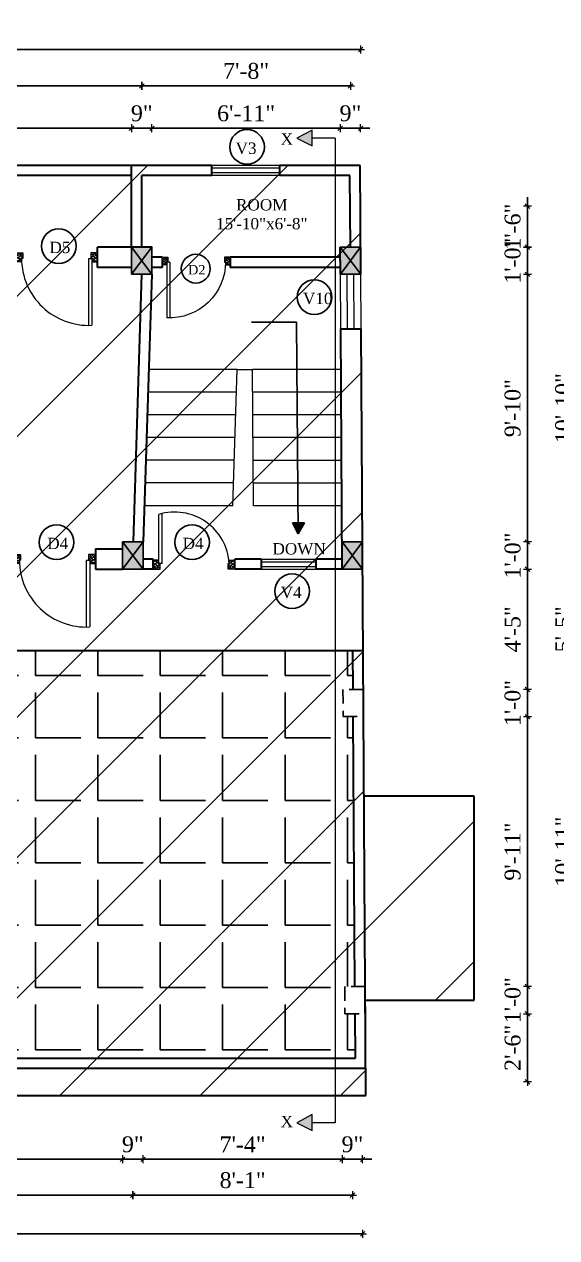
# Model space of a CAD drawing. Header units: inches. Extents: x 4069 to 291496, y -47643 to 12535.
# Drawn here: x 91625 to 91860, y 1727 to 2262 of the extents above; entities that cross this region are included whole.
import ezdxf

# ---------------------------------------------------------------- set-up
doc = ezdxf.new("R2010")
doc.units = ezdxf.units.IN
doc.header["$LTSCALE"] = 5
doc.header["$MEASUREMENT"] = 0
doc.linetypes.add('HIDDEN', pattern=[0.375, 0.25, -0.125])
for name, color, linetype, lineweight in [('A-WALL', 7, 'Continuous', 9), ('Dimension', 7, 'Continuous', 18), ('DOOR', 62, 'Continuous', 0), ('Dw', 2, 'Continuous', 18), ('tefriş', 30, 'Continuous', 9)]:
    doc.layers.add(name, color=color, linetype=linetype, lineweight=lineweight)
doc.layers.add('dim line', color=7, linetype='Continuous', lineweight=15, true_color=0xfab2b2)
doc.layers.add('TEXT', color=6, linetype='Continuous')
doc.layers.add('WALL', color=7, linetype='Continuous')
doc.styles.add('ordinary', font='times.ttf')
doc.dimstyles.new('Copy of 96', dxfattribs={"dimtxt": 7, "dimasz": 4, "dimexe": 0.5, "dimexo": 0.5, "dimgap": 3, "dimtad": 1, "dimdec": 1, "dimzin": 11, "dimdsep": 46, "dimlunit": 4, "dimtxsty": 'ordinary', "dimblk": 'OBLIQUE', "dimcen": 0.09, "dimse1": 1, "dimse2": 1, "dimclrt": 6, "dimazin": 0, "dimtfac": 1, "dimtdec": 1, "dimtix": 1, "dimtmove": 2, "dimatfit": 3, "dimldrblk": 'leader', "dimfxl": 0.5, "dimfxlon": 1, "dimtolj": 1, "dimtzin": 0, "dimarcsym": 0})

# ---------------------------------------------------------------- blocks, each defined once
blk = doc.blocks.new('C1a')
at = {"color": 1, "ltscale": 5}
for p, q in [((18657.75, 4625.76), (18648.75, 4625.76)), ((18648.75, 4625.76), (18648.82, 4613.76)), ((18657.82, 4613.76), (18657.75, 4625.76)), ((18648.82, 4613.76), (18657.82, 4613.76))]:
    blk.add_line(p, q, dxfattribs=at)
blk = doc.blocks.new('A$C27B36B59')
at = {"layer": 'DOOR'}
for p, q in [((0, 4), (0, 0)), ((2.5, 4), (0, 4)), ((0, 0), (3, 0)), ((2.5, 2.5), (2.5, 4)), ((3, 2.5), (2.5, 2.5)), ((3, 0), (3, 2.5))]:
    blk.add_line(p, q, dxfattribs=at)
for centre, radius, start, end in [((-1.4, -0.54), 4.75, 22.1411, 72.838), ((1.34, 2.09), 1.64, 45.138, 144.8948), ((2.21, 0.3), 2.49, 83.3149, 152.658), ((0.13, 0.37), 2.05, 349.4875, 93.6805), ((1.96, -0.47), 2.01, 58.7447, 166.495), ((-0.06, 0.32), 1.13, 343.542, 86.947), ((2.08, -0.4), 1.17, 38.2816, 160.1519)]:
    blk.add_arc(centre, radius, start, end, dxfattribs=at)
blk = doc.blocks.new('D2')
at = {"layer": 'DOOR'}
for p, q in [((74473.95, 24047.59), (74473.95, 24018.09)), ((74473.95, 24047.59), (74475.45, 24047.59)), ((74475.45, 24047.59), (74475.45, 24018.13))]:
    blk.add_line(p, q, dxfattribs=at)
blk.add_arc((74473.95, 24047.59), 29.5, 180, 272.9146, dxfattribs=at)
at = {"layer": 'DOOR', "xscale": -1, "rotation": 180}
blk.add_blockref('A$C27B36B59', (74441.95, 24050.09), dxfattribs=at)
at = {"layer": 'DOOR', "rotation": 180}
blk.add_blockref('A$C27B36B59', (74477.95, 24050.09), dxfattribs=at)
blk = doc.blocks.new('x-x')
at = {"ltscale": 5}
for points in [[(11364.03, -701.52), (11364.03, -694.51), (11357.15, -698.09)], [(11364.03, -1135.52), (11364.03, -1128.51), (11357.15, -1132.09)]]:
    blk.add_hatch(color=256, dxfattribs=at).paths.add_polyline_path(points)
for p, q in [((11364.03, -694.51), (11357.15, -698.09)), ((11364.03, -701.52), (11364.03, -694.51)), ((11357.15, -698.09), (11364.03, -701.52)), ((11374.13, -698.09), (11364.03, -698.09)), ((11374.13, -698.09), (11374.13, -1132.09)), ((11364.03, -1128.51), (11357.15, -1132.09)), ((11364.03, -1135.52), (11364.03, -1128.51)), ((11357.15, -1132.09), (11364.03, -1135.52)), ((11374.13, -1132.09), (11364.03, -1132.09))]:
    blk.add_line(p, q, dxfattribs=at)
at = {"layer": 'A-WALL', "color": 1, "ltscale": 5}
blk.add_line((11374.13, -1120.09), (11374.13, -1132.09), dxfattribs=at)
at = {"layer": 'TEXT', "style": 'ordinary'}
for p in [(11350.08, -700.97), (11350.08, -1134.1)]:
    blk.add_text('X', height=5, dxfattribs=at).set_placement(p)
blk = doc.blocks.new('oblique')
at = {"color": 0, "lineweight": -2}
blk.add_line((0.25, 0.25), (-0.25, -0.25), dxfattribs=at)
at = {"layer": 'dim line', "lineweight": 9}
for p, q in [((-0.4375, 0), (0.4375, 0)), ((0, 0.4375), (0, -0.4375))]:
    blk.add_line(p, q, dxfattribs=at)
blk = doc.blocks.new('*D2152')
at = {"layer": 'A-WALL', "color": 0, "lineweight": -2, "ltscale": 50, "transparency": 16777216}
blk.add_line((91769.42, 1745.92), (91672.59, 1745.92), dxfattribs=at)
at = {"layer": 'Defpoints', "color": 0, "ltscale": 50, "transparency": 16777216}
for p in [(91672.59, 2021.85), (91769.42, 2021.85), (91672.59, 1745.92)]:
    blk.add_point(p, dxfattribs=at)
at = {"layer": 'A-WALL', "color": 0, "lineweight": -2, "ltscale": 50, "transparency": 16777216, "xscale": 4, "yscale": 4, "zscale": 4, "rotation": 180}
blk.add_blockref('oblique', (91672.59, 1745.92), dxfattribs=at)
at = {"layer": 'A-WALL', "color": 0, "lineweight": -2, "ltscale": 50, "transparency": 16777216, "xscale": 4, "yscale": 4, "zscale": 4}
blk.add_blockref('oblique', (91769.42, 1745.92), dxfattribs=at)
at = {"layer": 'A-WALL', "color": 6, "ltscale": 50, "transparency": 16777216, "insert": (91721.01, 1752.48), "char_height": 7, "attachment_point": 5, "style": 'ordinary'}
blk.add_mtext('\\A1;8\'-1"', dxfattribs=at)
blk = doc.blocks.new('_OBLIQUE')
at = {"color": 0, "linetype": 'ByBlock'}
blk.add_line((-0.5, -0.5), (0.5, 0.5), dxfattribs=at)
blk = doc.blocks.new('leader')
at = {"layer": 'Dimension'}
for p, q in [((0, -4.33), (0, 4.33)), ((-4.42, 0), (4.42, 0))]:
    blk.add_line(p, q, dxfattribs=at)
blk = doc.blocks.new('*D2153')
at = {"layer": 'A-WALL', "color": 0, "lineweight": -2, "ltscale": 50, "transparency": 16777216}
blk.add_line((91672.59, 1745.92), (91512.98, 1745.92), dxfattribs=at)
at = {"layer": 'Defpoints', "color": 0, "ltscale": 50, "transparency": 16777216}
for p in [(91512.98, 2021.85), (91672.59, 2021.85), (91512.98, 1745.92)]:
    blk.add_point(p, dxfattribs=at)
at = {"layer": 'A-WALL', "color": 0, "lineweight": -2, "ltscale": 50, "transparency": 16777216, "xscale": 4, "yscale": 4, "zscale": 4, "rotation": 180}
blk.add_blockref('oblique', (91512.98, 1745.92), dxfattribs=at)
at = {"layer": 'A-WALL', "color": 0, "lineweight": -2, "ltscale": 50, "transparency": 16777216, "xscale": 4, "yscale": 4, "zscale": 4}
blk.add_blockref('oblique', (91672.59, 1745.92), dxfattribs=at)
at = {"layer": 'A-WALL', "color": 6, "ltscale": 50, "transparency": 16777216, "insert": (91592.78, 1752.48), "char_height": 7, "attachment_point": 5, "style": 'ordinary'}
blk.add_mtext('\\A1;13\'-4"', dxfattribs=at)
blk = doc.blocks.new('*D2155')
at = {"layer": 'A-WALL', "color": 0, "lineweight": -2, "ltscale": 50, "transparency": 16777216}
blk.add_line((91773.92, 1728.89), (91313.42, 1728.89), dxfattribs=at)
at = {"layer": 'Defpoints', "color": 0, "ltscale": 50, "transparency": 16777216}
for p in [(91313.42, 2021.85), (91773.92, 2021.85), (91313.42, 1728.89)]:
    blk.add_point(p, dxfattribs=at)
at = {"layer": 'A-WALL', "color": 0, "lineweight": -2, "ltscale": 50, "transparency": 16777216, "xscale": 4, "yscale": 4, "zscale": 4, "rotation": 180}
blk.add_blockref('oblique', (91313.42, 1728.89), dxfattribs=at)
at = {"layer": 'A-WALL', "color": 0, "lineweight": -2, "ltscale": 50, "transparency": 16777216, "xscale": 4, "yscale": 4, "zscale": 4}
blk.add_blockref('oblique', (91773.92, 1728.89), dxfattribs=at)
at = {"layer": 'A-WALL', "color": 6, "ltscale": 50, "transparency": 16777216, "insert": (91543.67, 1735.45), "char_height": 7, "attachment_point": 5, "style": 'ordinary'}
blk.add_mtext('\\A1;38\'-5"', dxfattribs=at)
blk = doc.blocks.new('*D2167')
at = {"layer": 'A-WALL', "color": 0, "lineweight": -2, "ltscale": 50, "transparency": 16777216}
blk.add_line((91517.05, 2216.22), (91672.05, 2216.22), dxfattribs=at)
at = {"layer": 'Defpoints', "color": 0, "ltscale": 50, "transparency": 16777216}
for p in [(91672.05, 2216.22), (91517.05, 2163.85), (91672.05, 2163.85)]:
    blk.add_point(p, dxfattribs=at)
at = {"layer": 'A-WALL', "color": 0, "lineweight": -2, "ltscale": 50, "transparency": 16777216, "xscale": 4, "yscale": 4, "zscale": 4}
for p, rotation in [((91517.05, 2216.22), 180.0000000000261), ((91672.05, 2216.22), 2.605510395054913e-11)]:
    blk.add_blockref('oblique', p, dxfattribs=dict(at, rotation=rotation))
at = {"layer": 'A-WALL', "color": 6, "ltscale": 50, "transparency": 16777216, "insert": (91594.55, 2222.72), "char_height": 7, "attachment_point": 5, "style": 'ordinary'}
blk.add_mtext('\\A1;12\'-11"', dxfattribs=at)
blk = doc.blocks.new('*D2168')
at = {"layer": 'A-WALL', "color": 0, "lineweight": -2, "ltscale": 50, "transparency": 16777216}
for p, q in [((91672.05, 2216.22), (91668.05, 2216.22)), ((91672.05, 2216.22), (91681.05, 2216.22)), ((91681.05, 2216.22), (91685.05, 2216.22))]:
    blk.add_line(p, q, dxfattribs=at)
at = {"layer": 'Defpoints', "color": 0, "ltscale": 50, "transparency": 16777216}
for p in [(91681.05, 2216.22), (91672.05, 2163.85), (91681.05, 2163.85)]:
    blk.add_point(p, dxfattribs=at)
at = {"layer": 'A-WALL', "color": 0, "lineweight": -2, "ltscale": 50, "transparency": 16777216, "xscale": 4, "yscale": 4, "zscale": 4}
for p, rotation in [((91672.05, 2216.22), 2.605915483400167e-11), ((91681.05, 2216.22), 180.0000000000261)]:
    blk.add_blockref('oblique', p, dxfattribs=dict(at, rotation=rotation))
at = {"layer": 'A-WALL', "color": 6, "ltscale": 50, "transparency": 16777216, "insert": (91676.55, 2222.79), "char_height": 7, "attachment_point": 5, "style": 'ordinary'}
blk.add_mtext('\\A1;9"', dxfattribs=at)
blk = doc.blocks.new('*D2169')
at = {"layer": 'A-WALL', "color": 0, "lineweight": -2, "ltscale": 50, "transparency": 16777216}
blk.add_line((91681.05, 2216.22), (91764.05, 2216.22), dxfattribs=at)
at = {"layer": 'Defpoints', "color": 0, "ltscale": 50, "transparency": 16777216}
for p in [(91764.05, 2216.22), (91681.05, 2163.85), (91764.05, 2163.85)]:
    blk.add_point(p, dxfattribs=at)
at = {"layer": 'A-WALL', "color": 0, "lineweight": -2, "ltscale": 50, "transparency": 16777216, "xscale": 4, "yscale": 4, "zscale": 4}
for p, rotation in [((91681.05, 2216.22), 180.0000000000261), ((91764.05, 2216.22), 2.605510395054913e-11)]:
    blk.add_blockref('oblique', p, dxfattribs=dict(at, rotation=rotation))
at = {"layer": 'A-WALL', "color": 6, "ltscale": 50, "transparency": 16777216, "insert": (91722.55, 2222.78), "char_height": 7, "attachment_point": 5, "style": 'ordinary'}
blk.add_mtext('\\A1;6\'-11"', dxfattribs=at)
blk = doc.blocks.new('*D2170')
at = {"layer": 'A-WALL', "color": 0, "lineweight": -2, "ltscale": 50, "transparency": 16777216}
for p, q in [((91764.05, 2216.22), (91760.05, 2216.22)), ((91764.05, 2216.22), (91773.05, 2216.22)), ((91773.05, 2216.22), (91777.05, 2216.22))]:
    blk.add_line(p, q, dxfattribs=at)
at = {"layer": 'Defpoints', "color": 0, "ltscale": 50, "transparency": 16777216}
for p in [(91773.05, 2216.22), (91764.05, 2163.85), (91773.05, 2163.85)]:
    blk.add_point(p, dxfattribs=at)
at = {"layer": 'A-WALL', "color": 0, "lineweight": -2, "ltscale": 50, "transparency": 16777216, "xscale": 4, "yscale": 4, "zscale": 4}
for p, rotation in [((91764.05, 2216.22), 2.605915483400167e-11), ((91773.05, 2216.22), 180.0000000000261)]:
    blk.add_blockref('oblique', p, dxfattribs=dict(at, rotation=rotation))
at = {"layer": 'A-WALL', "color": 6, "ltscale": 50, "transparency": 16777216, "insert": (91768.55, 2222.79), "char_height": 7, "attachment_point": 5, "style": 'ordinary'}
blk.add_mtext('\\A1;9"', dxfattribs=at)
blk = doc.blocks.new('*D2171')
at = {"layer": 'A-WALL', "color": 0, "lineweight": -2, "ltscale": 50, "transparency": 16777216}
blk.add_line((91768.55, 2234.89), (91676.55, 2234.89), dxfattribs=at)
at = {"layer": 'Defpoints', "color": 0, "ltscale": 50, "transparency": 16777216}
for p in [(91676.55, 2234.89), (91676.55, 2163.85), (91768.55, 2163.85)]:
    blk.add_point(p, dxfattribs=at)
at = {"layer": 'A-WALL', "color": 0, "lineweight": -2, "ltscale": 50, "transparency": 16777216, "xscale": 4, "yscale": 4, "zscale": 4, "rotation": 180}
blk.add_blockref('oblique', (91676.55, 2234.89), dxfattribs=at)
at = {"layer": 'A-WALL', "color": 0, "lineweight": -2, "ltscale": 50, "transparency": 16777216, "xscale": 4, "yscale": 4, "zscale": 4}
blk.add_blockref('oblique', (91768.55, 2234.89), dxfattribs=at)
at = {"layer": 'A-WALL', "color": 6, "ltscale": 50, "transparency": 16777216, "insert": (91722.55, 2241.47), "char_height": 7, "attachment_point": 5, "style": 'ordinary'}
blk.add_mtext('\\A1;7\'-8"', dxfattribs=at)
blk = doc.blocks.new('*D2172')
at = {"layer": 'A-WALL', "color": 0, "lineweight": -2, "ltscale": 50, "transparency": 16777216}
blk.add_line((91676.55, 2234.89), (91512.55, 2234.89), dxfattribs=at)
at = {"layer": 'Defpoints', "color": 0, "ltscale": 50, "transparency": 16777216}
for p in [(91512.55, 2234.89), (91512.55, 2163.85), (91676.55, 2163.85)]:
    blk.add_point(p, dxfattribs=at)
at = {"layer": 'A-WALL', "color": 0, "lineweight": -2, "ltscale": 50, "transparency": 16777216, "xscale": 4, "yscale": 4, "zscale": 4, "rotation": 180}
blk.add_blockref('oblique', (91512.55, 2234.89), dxfattribs=at)
at = {"layer": 'A-WALL', "color": 0, "lineweight": -2, "ltscale": 50, "transparency": 16777216, "xscale": 4, "yscale": 4, "zscale": 4}
blk.add_blockref('oblique', (91676.55, 2234.89), dxfattribs=at)
at = {"layer": 'A-WALL', "color": 6, "ltscale": 50, "transparency": 16777216, "insert": (91594.55, 2241.46), "char_height": 7, "attachment_point": 5, "style": 'ordinary'}
blk.add_mtext('\\A1;13\'-8"', dxfattribs=at)
blk = doc.blocks.new('*D2174')
at = {"layer": 'A-WALL', "color": 0, "lineweight": -2, "ltscale": 50, "transparency": 16777216}
blk.add_line((91394.05, 2250.91), (91773.05, 2250.91), dxfattribs=at)
at = {"layer": 'Defpoints', "color": 0, "ltscale": 50, "transparency": 16777216}
for p in [(91773.05, 2250.91), (91394.05, 2163.85), (91773.05, 2163.85)]:
    blk.add_point(p, dxfattribs=at)
at = {"layer": 'A-WALL', "color": 0, "lineweight": -2, "ltscale": 50, "transparency": 16777216, "xscale": 4, "yscale": 4, "zscale": 4, "rotation": 180}
blk.add_blockref('oblique', (91394.05, 2250.91), dxfattribs=at)
at = {"layer": 'A-WALL', "color": 0, "lineweight": -2, "ltscale": 50, "transparency": 16777216, "xscale": 4, "yscale": 4, "zscale": 4}
blk.add_blockref('oblique', (91773.05, 2250.91), dxfattribs=at)
at = {"layer": 'A-WALL', "color": 6, "ltscale": 50, "transparency": 16777216, "insert": (91583.55, 2257.48), "char_height": 7, "attachment_point": 5, "style": 'ordinary'}
blk.add_mtext('\\A1;31\'-7"', dxfattribs=at)
blk = doc.blocks.new('*D2176')
at = {"layer": 'A-WALL', "color": 0, "lineweight": -2, "ltscale": 50, "transparency": 16777216}
for p, q in [((91846.65, 2163.85), (91846.65, 2167.85)), ((91846.65, 2163.85), (91846.65, 2151.85)), ((91846.65, 2151.85), (91846.65, 2147.85))]:
    blk.add_line(p, q, dxfattribs=at)
at = {"layer": 'Defpoints', "color": 0, "ltscale": 50, "transparency": 16777216}
for p in [(91773.05, 2163.85), (91773.12, 2151.85), (91846.65, 2151.85)]:
    blk.add_point(p, dxfattribs=at)
at = {"layer": 'A-WALL', "color": 0, "lineweight": -2, "ltscale": 50, "transparency": 16777216, "xscale": 4, "yscale": 4, "zscale": 4}
for p, rotation in [((91846.65, 2163.85), 270), ((91846.65, 2151.85), 90)]:
    blk.add_blockref('oblique', p, dxfattribs=dict(at, rotation=rotation))
at = {"layer": 'A-WALL', "color": 6, "ltscale": 50, "transparency": 16777216, "insert": (91840.09, 2157.85), "char_height": 7, "attachment_point": 5, "rotation": 90, "style": 'ordinary'}
blk.add_mtext('\\A1;1\'-0"', dxfattribs=at)
blk = doc.blocks.new('*D2177')
at = {"layer": 'A-WALL', "color": 0, "lineweight": -2, "ltscale": 50, "transparency": 16777216}
blk.add_line((91846.65, 2151.85), (91846.65, 2033.85), dxfattribs=at)
at = {"layer": 'Defpoints', "color": 0, "ltscale": 50, "transparency": 16777216}
for p in [(91773.12, 2151.85), (91773.85, 2033.85), (91846.65, 2033.85)]:
    blk.add_point(p, dxfattribs=at)
at = {"layer": 'A-WALL', "color": 0, "lineweight": -2, "ltscale": 50, "transparency": 16777216, "xscale": 4, "yscale": 4, "zscale": 4}
for p, rotation in [((91846.65, 2151.85), 90), ((91846.65, 2033.85), 270)]:
    blk.add_blockref('oblique', p, dxfattribs=dict(at, rotation=rotation))
at = {"layer": 'A-WALL', "color": 6, "ltscale": 50, "transparency": 16777216, "insert": (91840.08, 2092.85), "char_height": 7, "attachment_point": 5, "rotation": 90, "style": 'ordinary'}
blk.add_mtext('\\A1;9\'-10"', dxfattribs=at)
blk = doc.blocks.new('*D2178')
at = {"layer": 'A-WALL', "color": 0, "lineweight": -2, "ltscale": 50, "transparency": 16777216}
for p, q in [((91846.65, 2033.85), (91846.65, 2037.85)), ((91846.65, 2033.85), (91846.65, 2021.85)), ((91846.65, 2021.85), (91846.65, 2017.85))]:
    blk.add_line(p, q, dxfattribs=at)
at = {"layer": 'Defpoints', "color": 0, "ltscale": 50, "transparency": 16777216}
for p in [(91773.85, 2033.85), (91773.92, 2021.85), (91846.65, 2021.85)]:
    blk.add_point(p, dxfattribs=at)
at = {"layer": 'A-WALL', "color": 0, "lineweight": -2, "ltscale": 50, "transparency": 16777216, "xscale": 4, "yscale": 4, "zscale": 4}
for p, rotation in [((91846.65, 2033.85), 270), ((91846.65, 2021.85), 90)]:
    blk.add_blockref('oblique', p, dxfattribs=dict(at, rotation=rotation))
at = {"layer": 'A-WALL', "color": 6, "ltscale": 50, "transparency": 16777216, "insert": (91840.09, 2027.85), "char_height": 7, "attachment_point": 5, "rotation": 90, "style": 'ordinary'}
blk.add_mtext('\\A1;1\'-0"', dxfattribs=at)
blk = doc.blocks.new('*D2179')
at = {"layer": 'A-WALL', "color": 0, "lineweight": -2, "ltscale": 50, "transparency": 16777216}
blk.add_line((91846.65, 2021.85), (91846.65, 1968.85), dxfattribs=at)
at = {"layer": 'Defpoints', "color": 0, "ltscale": 50, "transparency": 16777216}
for p in [(91773.92, 2021.85), (91774.25, 1968.85), (91846.65, 1968.85)]:
    blk.add_point(p, dxfattribs=at)
at = {"layer": 'A-WALL', "color": 0, "lineweight": -2, "ltscale": 50, "transparency": 16777216, "xscale": 4, "yscale": 4, "zscale": 4}
for p, rotation in [((91846.65, 2021.85), 90), ((91846.65, 1968.85), 270)]:
    blk.add_blockref('oblique', p, dxfattribs=dict(at, rotation=rotation))
at = {"layer": 'A-WALL', "color": 6, "ltscale": 50, "transparency": 16777216, "insert": (91840.09, 1995.35), "char_height": 7, "attachment_point": 5, "rotation": 90, "style": 'ordinary'}
blk.add_mtext('\\A1;4\'-5"', dxfattribs=at)
blk = doc.blocks.new('*D2180')
at = {"layer": 'A-WALL', "color": 0, "lineweight": -2, "ltscale": 50, "transparency": 16777216}
for p, q in [((91846.65, 1968.85), (91846.65, 1972.85)), ((91846.65, 1968.85), (91846.65, 1956.85)), ((91846.65, 1956.85), (91846.65, 1952.85))]:
    blk.add_line(p, q, dxfattribs=at)
at = {"layer": 'Defpoints', "color": 0, "ltscale": 50, "transparency": 16777216}
for p in [(91774.25, 1968.85), (91774.32, 1956.85), (91846.65, 1956.85)]:
    blk.add_point(p, dxfattribs=at)
at = {"layer": 'A-WALL', "color": 0, "lineweight": -2, "ltscale": 50, "transparency": 16777216, "xscale": 4, "yscale": 4, "zscale": 4}
for p, rotation in [((91846.65, 1968.85), 270), ((91846.65, 1956.85), 90)]:
    blk.add_blockref('oblique', p, dxfattribs=dict(at, rotation=rotation))
at = {"layer": 'A-WALL', "color": 6, "ltscale": 50, "transparency": 16777216, "insert": (91840.09, 1962.85), "char_height": 7, "attachment_point": 5, "rotation": 90, "style": 'ordinary'}
blk.add_mtext('\\A1;1\'-0"', dxfattribs=at)
blk = doc.blocks.new('*D2181')
at = {"layer": 'A-WALL', "color": 0, "lineweight": -2, "ltscale": 50, "transparency": 16777216}
blk.add_line((91846.65, 1956.85), (91846.65, 1837.85), dxfattribs=at)
at = {"layer": 'Defpoints', "color": 0, "ltscale": 50, "transparency": 16777216}
for p in [(91774.32, 1956.85), (91775.05, 1837.85), (91846.65, 1837.85)]:
    blk.add_point(p, dxfattribs=at)
at = {"layer": 'A-WALL', "color": 0, "lineweight": -2, "ltscale": 50, "transparency": 16777216, "xscale": 4, "yscale": 4, "zscale": 4}
for p, rotation in [((91846.65, 1956.85), 90), ((91846.65, 1837.85), 270)]:
    blk.add_blockref('oblique', p, dxfattribs=dict(at, rotation=rotation))
at = {"layer": 'A-WALL', "color": 6, "ltscale": 50, "transparency": 16777216, "insert": (91840.08, 1897.35), "char_height": 7, "attachment_point": 5, "rotation": 90, "style": 'ordinary'}
blk.add_mtext('\\A1;9\'-11"', dxfattribs=at)
blk = doc.blocks.new('*D2182')
at = {"layer": 'A-WALL', "color": 0, "lineweight": -2, "ltscale": 50, "transparency": 16777216}
for p, q in [((91846.65, 1837.85), (91846.65, 1841.85)), ((91846.65, 1837.85), (91846.65, 1825.85)), ((91846.65, 1825.85), (91846.65, 1821.85))]:
    blk.add_line(p, q, dxfattribs=at)
at = {"layer": 'Defpoints', "color": 0, "ltscale": 50, "transparency": 16777216}
for p in [(91775.05, 1837.85), (91775.13, 1825.85), (91846.65, 1825.85)]:
    blk.add_point(p, dxfattribs=at)
at = {"layer": 'A-WALL', "color": 0, "lineweight": -2, "ltscale": 50, "transparency": 16777216, "xscale": 4, "yscale": 4, "zscale": 4}
for p, rotation in [((91846.65, 1837.85), 270), ((91846.65, 1825.85), 90)]:
    blk.add_blockref('oblique', p, dxfattribs=dict(at, rotation=rotation))
at = {"layer": 'A-WALL', "color": 6, "ltscale": 50, "transparency": 16777216, "insert": (91840.09, 1831.85), "char_height": 7, "attachment_point": 5, "rotation": 90, "style": 'ordinary'}
blk.add_mtext('\\A1;1\'-0"', dxfattribs=at)
blk = doc.blocks.new('*D2183')
at = {"layer": 'A-WALL', "color": 0, "lineweight": -2, "ltscale": 50, "transparency": 16777216}
blk.add_line((91868.96, 2157.85), (91868.96, 2027.85), dxfattribs=at)
at = {"layer": 'Defpoints', "color": 0, "ltscale": 50, "transparency": 16777216}
for p in [(91773.08, 2157.85), (91773.88, 2027.85), (91868.96, 2027.85)]:
    blk.add_point(p, dxfattribs=at)
at = {"layer": 'A-WALL', "color": 0, "lineweight": -2, "ltscale": 50, "transparency": 16777216, "xscale": 4, "yscale": 4, "zscale": 4}
for p, rotation in [((91868.96, 2157.85), 90), ((91868.96, 2027.85), 270)]:
    blk.add_blockref('oblique', p, dxfattribs=dict(at, rotation=rotation))
at = {"layer": 'A-WALL', "color": 6, "ltscale": 50, "transparency": 16777216, "insert": (91862.39, 2092.85), "char_height": 7, "attachment_point": 5, "rotation": 90, "style": 'ordinary'}
blk.add_mtext('\\A1;10\'-10"', dxfattribs=at)
blk = doc.blocks.new('*D2184')
at = {"layer": 'A-WALL', "color": 0, "lineweight": -2, "ltscale": 50, "transparency": 16777216}
blk.add_line((91868.96, 2027.85), (91868.96, 1962.85), dxfattribs=at)
at = {"layer": 'Defpoints', "color": 0, "ltscale": 50, "transparency": 16777216}
for p in [(91773.88, 2027.85), (91774.28, 1962.85), (91868.96, 1962.85)]:
    blk.add_point(p, dxfattribs=at)
at = {"layer": 'A-WALL', "color": 0, "lineweight": -2, "ltscale": 50, "transparency": 16777216, "xscale": 4, "yscale": 4, "zscale": 4}
for p, rotation in [((91868.96, 2027.85), 90), ((91868.96, 1962.85), 270)]:
    blk.add_blockref('oblique', p, dxfattribs=dict(at, rotation=rotation))
at = {"layer": 'A-WALL', "color": 6, "ltscale": 50, "transparency": 16777216, "insert": (91862.39, 1995.35), "char_height": 7, "attachment_point": 5, "rotation": 90, "style": 'ordinary'}
blk.add_mtext('\\A1;5\'-5"', dxfattribs=at)
blk = doc.blocks.new('*D2185')
at = {"layer": 'A-WALL', "color": 0, "lineweight": -2, "ltscale": 50, "transparency": 16777216}
blk.add_line((91868.96, 1962.85), (91868.96, 1831.85), dxfattribs=at)
at = {"layer": 'Defpoints', "color": 0, "ltscale": 50, "transparency": 16777216}
for p in [(91774.28, 1962.85), (91775.09, 1831.85), (91868.96, 1831.85)]:
    blk.add_point(p, dxfattribs=at)
at = {"layer": 'A-WALL', "color": 0, "lineweight": -2, "ltscale": 50, "transparency": 16777216, "xscale": 4, "yscale": 4, "zscale": 4}
for p, rotation in [((91868.96, 1962.85), 90), ((91868.96, 1831.85), 270)]:
    blk.add_blockref('oblique', p, dxfattribs=dict(at, rotation=rotation))
at = {"layer": 'A-WALL', "color": 6, "ltscale": 50, "transparency": 16777216, "insert": (91862.39, 1897.35), "char_height": 7, "attachment_point": 5, "rotation": 90, "style": 'ordinary'}
blk.add_mtext('\\A1;10\'-11"', dxfattribs=at)
blk = doc.blocks.new('*D2186')
at = {"layer": 'A-WALL', "color": 0, "lineweight": -2, "ltscale": 50, "transparency": 16777216}
blk.add_line((91893.11, 1795.85), (91893.11, 2181.85), dxfattribs=at)
at = {"layer": 'Defpoints', "color": 0, "ltscale": 50, "transparency": 16777216}
for p in [(91772.94, 2181.85), (91893.11, 2181.85), (91775.31, 1795.85)]:
    blk.add_point(p, dxfattribs=at)
at = {"layer": 'A-WALL', "color": 0, "lineweight": -2, "ltscale": 50, "transparency": 16777216, "xscale": 4, "yscale": 4, "zscale": 4}
for p, rotation in [((91893.11, 2181.85), 90), ((91893.11, 1795.85), 270)]:
    blk.add_blockref('oblique', p, dxfattribs=dict(at, rotation=rotation))
at = {"layer": 'A-WALL', "color": 6, "ltscale": 50, "transparency": 16777216, "insert": (91886.55, 1988.85), "char_height": 7, "attachment_point": 5, "rotation": 90, "style": 'ordinary'}
blk.add_mtext('\\A1;32\'-2"', dxfattribs=at)
blk = doc.blocks.new('*D2187')
at = {"layer": 'A-WALL', "color": 0, "lineweight": -2, "ltscale": 50, "transparency": 16777216}
blk.add_line((91846.65, 1795.85), (91846.65, 1825.85), dxfattribs=at)
at = {"layer": 'Defpoints', "color": 0, "ltscale": 50, "transparency": 16777216}
for p in [(91775.13, 1825.85), (91846.65, 1825.85), (91775.31, 1795.85)]:
    blk.add_point(p, dxfattribs=at)
at = {"layer": 'A-WALL', "color": 0, "lineweight": -2, "ltscale": 50, "transparency": 16777216, "xscale": 4, "yscale": 4, "zscale": 4}
for p, rotation in [((91846.65, 1825.85), 90), ((91846.65, 1795.85), 270)]:
    blk.add_blockref('oblique', p, dxfattribs=dict(at, rotation=rotation))
at = {"layer": 'A-WALL', "color": 6, "ltscale": 50, "transparency": 16777216, "insert": (91840.09, 1810.85), "char_height": 7, "attachment_point": 5, "rotation": 90, "style": 'ordinary'}
blk.add_mtext('\\A1;2\'-6"', dxfattribs=at)
blk = doc.blocks.new('*D2188')
at = {"layer": 'A-WALL', "color": 0, "lineweight": -2, "ltscale": 50, "transparency": 16777216}
for p, q in [((91846.65, 2181.85), (91846.65, 2185.85)), ((91846.65, 2163.85), (91846.65, 2181.85)), ((91846.65, 2163.85), (91846.65, 2159.85))]:
    blk.add_line(p, q, dxfattribs=at)
at = {"layer": 'Defpoints', "color": 0, "ltscale": 50, "transparency": 16777216}
for p in [(91773.05, 2181.85), (91846.65, 2181.85), (91773.05, 2163.85)]:
    blk.add_point(p, dxfattribs=at)
at = {"layer": 'A-WALL', "color": 0, "lineweight": -2, "ltscale": 50, "transparency": 16777216, "xscale": 4, "yscale": 4, "zscale": 4}
for p, rotation in [((91846.65, 2181.85), 270), ((91846.65, 2163.85), 90)]:
    blk.add_blockref('oblique', p, dxfattribs=dict(at, rotation=rotation))
at = {"layer": 'A-WALL', "color": 6, "ltscale": 50, "transparency": 16777216, "insert": (91840.09, 2172.85), "char_height": 7, "attachment_point": 5, "rotation": 90, "style": 'ordinary'}
blk.add_mtext('\\A1;1\'-6"', dxfattribs=at)
blk = doc.blocks.new('*D2240')
at = {"layer": 'A-WALL', "color": 0, "lineweight": -2, "ltscale": 50, "transparency": 16777216}
blk.add_line((91517.48, 1761.72), (91668.09, 1761.72), dxfattribs=at)
at = {"layer": 'Defpoints', "color": 0, "ltscale": 50, "transparency": 16777216}
for p in [(91517.48, 2021.85), (91668.09, 2021.85), (91668.09, 1761.72)]:
    blk.add_point(p, dxfattribs=at)
at = {"layer": 'A-WALL', "color": 0, "lineweight": -2, "ltscale": 50, "transparency": 16777216, "xscale": 4, "yscale": 4, "zscale": 4, "rotation": 180}
blk.add_blockref('oblique', (91517.48, 1761.72), dxfattribs=at)
at = {"layer": 'A-WALL', "color": 0, "lineweight": -2, "ltscale": 50, "transparency": 16777216, "xscale": 4, "yscale": 4, "zscale": 4}
blk.add_blockref('oblique', (91668.09, 1761.72), dxfattribs=at)
at = {"layer": 'A-WALL', "color": 6, "ltscale": 50, "transparency": 16777216, "insert": (91592.78, 1768.29), "char_height": 7, "attachment_point": 5, "style": 'ordinary'}
blk.add_mtext('\\A1;12\'-7"', dxfattribs=at)
blk = doc.blocks.new('*D2241')
at = {"layer": 'A-WALL', "color": 0, "lineweight": -2, "ltscale": 50, "transparency": 16777216}
for p, q in [((91668.09, 1761.72), (91664.09, 1761.72)), ((91668.09, 1761.72), (91677.09, 1761.72)), ((91677.09, 1761.72), (91681.09, 1761.72))]:
    blk.add_line(p, q, dxfattribs=at)
at = {"layer": 'Defpoints', "color": 0, "ltscale": 50, "transparency": 16777216}
for p in [(91668.09, 2021.85), (91677.09, 2021.85), (91677.09, 1761.72)]:
    blk.add_point(p, dxfattribs=at)
at = {"layer": 'A-WALL', "color": 0, "lineweight": -2, "ltscale": 50, "transparency": 16777216, "xscale": 4, "yscale": 4, "zscale": 4}
blk.add_blockref('oblique', (91668.09, 1761.72), dxfattribs=at)
at = {"layer": 'A-WALL', "color": 0, "lineweight": -2, "ltscale": 50, "transparency": 16777216, "xscale": 4, "yscale": 4, "zscale": 4, "rotation": 180}
blk.add_blockref('oblique', (91677.09, 1761.72), dxfattribs=at)
at = {"layer": 'A-WALL', "color": 6, "ltscale": 50, "transparency": 16777216, "insert": (91672.59, 1768.29), "char_height": 7, "attachment_point": 5, "style": 'ordinary'}
blk.add_mtext('\\A1;9"', dxfattribs=at)
blk = doc.blocks.new('*D2242')
at = {"layer": 'A-WALL', "color": 0, "lineweight": -2, "ltscale": 50, "transparency": 16777216}
blk.add_line((91677.09, 1761.72), (91764.92, 1761.72), dxfattribs=at)
at = {"layer": 'Defpoints', "color": 0, "ltscale": 50, "transparency": 16777216}
for p in [(91677.09, 2021.85), (91764.92, 2021.85), (91764.92, 1761.72)]:
    blk.add_point(p, dxfattribs=at)
at = {"layer": 'A-WALL', "color": 0, "lineweight": -2, "ltscale": 50, "transparency": 16777216, "xscale": 4, "yscale": 4, "zscale": 4, "rotation": 180}
blk.add_blockref('oblique', (91677.09, 1761.72), dxfattribs=at)
at = {"layer": 'A-WALL', "color": 0, "lineweight": -2, "ltscale": 50, "transparency": 16777216, "xscale": 4, "yscale": 4, "zscale": 4}
blk.add_blockref('oblique', (91764.92, 1761.72), dxfattribs=at)
at = {"layer": 'A-WALL', "color": 6, "ltscale": 50, "transparency": 16777216, "insert": (91721.01, 1768.29), "char_height": 7, "attachment_point": 5, "style": 'ordinary'}
blk.add_mtext('\\A1;7\'-4"', dxfattribs=at)
blk = doc.blocks.new('*D2243')
at = {"layer": 'A-WALL', "color": 0, "lineweight": -2, "ltscale": 50, "transparency": 16777216}
for p, q in [((91764.92, 1761.72), (91760.92, 1761.72)), ((91764.92, 1761.72), (91773.92, 1761.72)), ((91773.92, 1761.72), (91777.92, 1761.72))]:
    blk.add_line(p, q, dxfattribs=at)
at = {"layer": 'Defpoints', "color": 0, "ltscale": 50, "transparency": 16777216}
for p in [(91764.92, 2021.85), (91773.92, 2021.85), (91773.92, 1761.72)]:
    blk.add_point(p, dxfattribs=at)
at = {"layer": 'A-WALL', "color": 0, "lineweight": -2, "ltscale": 50, "transparency": 16777216, "xscale": 4, "yscale": 4, "zscale": 4}
blk.add_blockref('oblique', (91764.92, 1761.72), dxfattribs=at)
at = {"layer": 'A-WALL', "color": 0, "lineweight": -2, "ltscale": 50, "transparency": 16777216, "xscale": 4, "yscale": 4, "zscale": 4, "rotation": 180}
blk.add_blockref('oblique', (91773.92, 1761.72), dxfattribs=at)
at = {"layer": 'A-WALL', "color": 6, "ltscale": 50, "transparency": 16777216, "insert": (91769.42, 1768.29), "char_height": 7, "attachment_point": 5, "style": 'ordinary'}
blk.add_mtext('\\A1;9"', dxfattribs=at)

msp = doc.modelspace()

# ---------------------------------------------------------------- hatches: boundary and pattern name
at = {"layer": 'WALL', "linetype": 'ByBlock', "ltscale": 5, "true_color": 0xf8991e}
h = msp.add_hatch(dxfattribs=at)
h.set_pattern_fill('ANSI31', color=30, scale=350)
h.set_pattern_definition([(45, (83816.94, 5103.35), (-30.93592, 30.93592), [])])
h.paths.add_polyline_path([(91181.68436, 1789.84577), (91414.48807, 2199.84577), (91772.93606, 2199.84577), (91774.5352, 1921.84577), (91823.12566, 1921.84577), (91823.12566, 1831.84577), (91775.12566, 1831.84577), (91775.34708, 1789.84577)])
h = msp.add_hatch(color=30, dxfattribs=at)
h.dxf.hatch_style = 1
h.paths.add_polyline_path([(91676.54669, 2157.84577), (91672.04669, 2151.84577), (91681.04669, 2151.84577)])
h.paths.add_polyline_path([(91681.04669, 2151.84577), (91681.04669, 2163.84577), (91676.54669, 2157.84577)])
h.paths.add_polyline_path([(91676.54669, 2157.84577), (91681.04669, 2163.84577), (91672.04669, 2163.84577)])
h.paths.add_polyline_path([(91672.04669, 2163.84577), (91672.04669, 2151.84577), (91676.54669, 2157.84577)])
h = msp.add_hatch(color=30, dxfattribs=at)
h.dxf.hatch_style = 1
h.paths.add_polyline_path([(91773.12058, 2151.84577), (91768.58359, 2157.84577), (91764.12041, 2151.84577)])
h.paths.add_polyline_path([(91773.12058, 2151.84577), (91773.04677, 2163.84577), (91768.58359, 2157.84577)])
h.paths.add_polyline_path([(91773.04677, 2163.84577), (91764.0466, 2163.84577), (91768.58359, 2157.84577)])
h.paths.add_polyline_path([(91768.58359, 2157.84577), (91764.0466, 2163.84577), (91764.12041, 2151.84577)])
at = {"layer": 'WALL', "linetype": 'ByBlock', "ltscale": 5}
msp.add_hatch(color=2, dxfattribs=at).paths.add_polyline_path([(91745.44305, 2037.49806), (91743.04046, 2042.3592), (91748.28871, 2042.3592)])
at = {"layer": 'WALL', "linetype": 'ByBlock', "ltscale": 5, "true_color": 0xf8991e}
h = msp.add_hatch(color=30, dxfattribs=at)
h.dxf.hatch_style = 1
h.paths.add_polyline_path([(91672.59041, 2027.84577), (91668.09041, 2021.84577), (91677.09041, 2021.84577)])
h.paths.add_polyline_path([(91677.09041, 2021.84577), (91677.09041, 2033.84577), (91672.59041, 2027.84577)])
h.paths.add_polyline_path([(91672.59041, 2027.84577), (91677.09041, 2033.84577), (91668.09041, 2033.84577)])
h.paths.add_polyline_path([(91668.09041, 2033.84577), (91668.09041, 2021.84577), (91672.59041, 2027.84577)])
h = msp.add_hatch(color=30, dxfattribs=at)
h.dxf.hatch_style = 1
h.paths.add_polyline_path([(91773.92015, 2021.84577), (91769.38316, 2027.84577), (91764.91998, 2021.84577)])
h.paths.add_polyline_path([(91773.92015, 2021.84577), (91773.84634, 2033.84577), (91769.38316, 2027.84577)])
h.paths.add_polyline_path([(91773.84634, 2033.84577), (91764.84617, 2033.84577), (91769.38316, 2027.84577)])
h.paths.add_polyline_path([(91769.38316, 2027.84577), (91764.84617, 2033.84577), (91764.91998, 2021.84577)])
h = msp.add_hatch(dxfattribs=at)
h.set_pattern_fill('ANGLE', color=30, scale=100)
h.set_pattern_definition([(0, (78429.684, 2909.937), (0, 27.5), [20, -7.5]), (90, (78429.684, 2909.937), (-27.5, 2e-15), [20, -7.5])])
h.paths.add_polyline_path([(91770.74551, 1806.34577), (91770.62557, 1825.84577), (91766.12549, 1825.84577), (91766.05168, 1837.84577), (91770.55177, 1837.84577), (91769.81985, 1956.84577), (91765.31976, 1956.84577), (91765.24596, 1968.84577), (91769.74604, 1968.84577), (91769.64148, 1985.84577), (91298.15072, 1985.84577), (91288.49788, 1968.84577), (91293.67271, 1968.84577), (91286.85894, 1956.84577), (91281.68411, 1956.84577), (91214.11425, 1837.84577), (91219.28908, 1837.84577), (91212.47532, 1825.84577), (91207.30049, 1825.84577), (91196.22811, 1806.34577)])
h.paths.add_polyline_path([(91488.20094, 1911.96441), (91541.81215, 1911.96405), (91541.81199, 1888.04642), (91488.20078, 1888.04678)], flags=24)

# ---------------------------------------------------------------- linework, layer by layer
at = {"color": 1, "ltscale": 5}
for p, q in [((91672.04669, 2151.84577), (91681.04669, 2163.84577)), ((91681.04669, 2151.84577), (91672.04669, 2163.84577)), ((91773.12058, 2151.84577), (91764.0466, 2163.84577)), ((91764.12041, 2151.84577), (91773.04677, 2163.84577)), ((91679.63852, 2099.84584), (91679.30362, 2099.85707)), ((91668.09041, 2021.84577), (91677.09041, 2033.84577)), ((91677.09041, 2021.84577), (91668.09041, 2033.84577)), ((91773.92015, 2021.84577), (91764.84617, 2033.84577)), ((91764.91998, 2021.84577), (91773.84634, 2033.84577))]:
    msp.add_line(p, q, dxfattribs=at)
at = {"layer": 'A-WALL', "lineweight": 30}
for p, q in [((91707.44981, 2199.84577), (91414.48807, 2199.84577)), ((91672.04669, 2163.84577), (91672.04669, 2199.84577)), ((91707.44981, 2195.34577), (91707.44981, 2199.84577)), ((91772.82535, 2199.84577), (91737.44981, 2199.84577)), ((91737.44981, 2195.34577), (91737.44981, 2199.84577)), ((91773.12058, 2151.84577), (91772.82535, 2199.84577)), ((91672.04669, 2195.34577), (91417.10774, 2195.34577)), ((91707.44981, 2195.34577), (91676.54669, 2195.34577)), ((91676.54669, 2163.84577), (91676.54669, 2195.34577)), ((91768.35294, 2195.34577), (91737.44981, 2195.34577)), ((91768.54669, 2163.84577), (91768.35294, 2195.34577)), ((91681.04669, 2163.84577), (91657.04669, 2163.84577)), ((91657.04669, 2154.84577), (91657.04669, 2163.84577)), ((91764.12041, 2151.84577), (91764.0466, 2163.84577)), ((91685.54669, 2159.34577), (91681.04669, 2159.34577)), ((91685.54669, 2159.34577), (91685.54669, 2154.84577)), ((91764.07428, 2159.34577), (91715.54549, 2159.34577)), ((91715.54549, 2159.34577), (91715.54549, 2154.84577)), ((91672.04669, 2154.84577), (91657.04669, 2154.84577)), ((91676.36409, 2151.84577), (91672.77301, 2033.84577)), ((91681.04669, 2151.84577), (91677.09041, 2033.84577)), ((91685.54669, 2154.84577), (91681.04669, 2154.84577)), ((91764.10196, 2154.84577), (91715.54549, 2154.84577)), ((91764.91998, 2021.84577), (91764.26802, 2127.84577)), ((91764.26802, 2127.84577), (91773.26819, 2127.84577)), ((91775.34708, 1789.84577), (91773.26819, 2127.84577)), ((91656.09041, 2030.84577), (91668.09041, 2030.84577)), ((91656.09041, 2030.84577), (91656.09041, 2021.84577)), ((91681.59041, 2026.34577), (91677.09041, 2026.34577)), ((91681.59041, 2021.84577), (91681.59041, 2026.34577)), ((91729.2552, 2026.34577), (91717.59041, 2026.34577)), ((91717.59041, 2021.84577), (91717.59041, 2026.34577)), ((91729.2552, 2026.34577), (91729.2552, 2021.84577)), ((91764.91998, 2026.34577), (91753.2552, 2026.34577)), ((91753.2552, 2026.34577), (91753.2552, 2021.84577)), ((91656.09041, 2021.84577), (91668.09041, 2021.84577)), ((91681.59041, 2021.84577), (91677.09041, 2021.84577)), ((91729.2552, 2021.84577), (91717.59041, 2021.84577)), ((91764.91998, 2021.84577), (91753.2552, 2021.84577)), ((91774.14157, 1985.84577), (91292.97589, 1985.84577)), ((91769.74604, 1968.84577), (91769.64148, 1985.84577)), ((91770.55177, 1837.84577), (91769.81985, 1956.84577)), ((91823.12566, 1921.84577), (91774.5352, 1921.84577)), ((91823.12566, 1831.84577), (91823.12566, 1921.84577)), ((91775.12566, 1831.84577), (91823.12566, 1831.84577)), ((91770.74551, 1806.34577), (91770.62557, 1825.84577)), ((91196.22811, 1806.34577), (91770.74551, 1806.34577)), ((91188.49812, 1801.84577), (91775.27327, 1801.84577)), ((91181.68436, 1789.84577), (91775.34708, 1789.84577))]:
    msp.add_line(p, q, dxfattribs=at)
at = {"layer": 'DOOR'}
for p, q in [((91684.09041, 2024.34577), (91684.09041, 2046.00901)), ((91685.59041, 2024.34577), (91685.59041, 2046.41047)), ((91685.59041, 2024.34577), (91684.09041, 2024.34577))]:
    msp.add_line(p, q, dxfattribs=at)
msp.add_arc((91691.06012, 2022.97058), 24.06961, 3.2752911, 106.8319005, dxfattribs=at)
at = {"layer": 'Dw', "color": 3}
for p, q in [((91737.44981, 2199.84577), (91707.44981, 2199.84577)), ((91737.44981, 2198.59577), (91707.44981, 2198.59577)), ((91737.44981, 2196.59577), (91707.44981, 2196.59577)), ((91737.44981, 2195.34577), (91707.44981, 2195.34577)), ((91764.26802, 2127.84577), (91764.12041, 2151.84577)), ((91767.26813, 2127.83654), (91767.12052, 2151.83654)), ((91770.26808, 2127.85499), (91770.12046, 2151.85499)), ((91773.26802, 2127.87344), (91773.12041, 2151.87344)), ((91729.2552, 2026.34577), (91753.2552, 2026.34577)), ((91729.2552, 2025.09577), (91753.2552, 2025.09577)), ((91729.2552, 2023.09577), (91753.2552, 2023.09577)), ((91729.2552, 2021.84577), (91753.2552, 2021.84577))]:
    msp.add_line(p, q, dxfattribs=at)
at = {"layer": 'tefriş', "ltscale": 5}
for p, q in [((91718.63852, 2109.84584), (91679.63852, 2109.84584)), ((91716.62686, 2049.84584), (91718.63852, 2109.84584)), ((91718.63852, 2109.84584), (91725.37873, 2109.84584)), ((91764.37873, 2109.84584), (91725.37873, 2109.84584)), ((91725.74777, 2049.84508), (91725.37873, 2109.84584)), ((91718.30362, 2099.85707), (91679.30362, 2099.85707)), ((91764.44025, 2099.84319), (91725.44025, 2099.84319)), ((91717.96872, 2089.8683), (91678.96872, 2089.8683)), ((91764.50175, 2089.84357), (91725.50175, 2089.84357)), ((91717.63382, 2079.87953), (91678.63382, 2079.87953)), ((91764.56325, 2079.84584), (91725.56325, 2079.84584)), ((91717.29741, 2069.84584), (91678.29741, 2069.84584)), ((91764.62476, 2069.84433), (91725.62476, 2069.84433)), ((91716.96402, 2059.90198), (91677.96402, 2059.90198)), ((91764.68626, 2059.84471), (91725.68626, 2059.84471)), ((91716.62686, 2049.84584), (91677.62686, 2049.84584)), ((91764.74777, 2049.84508), (91725.74777, 2049.84508))]:
    msp.add_line(p, q, dxfattribs=at)
at = {"layer": 'TEXT'}
for centre, radius in [((91722.95485, 2208.00616), 7.64038), ((91639.93123, 2164.26538), 7.64038), ((91700.35131, 2154.33473), 6.36673), ((91752.6505, 2141.77197), 7.64038), ((91638.97496, 2033.76538), 7.64038), ((91698.70587, 2033.76538), 7.64038), ((91742.84586, 2012.16639), 7.64038)]:
    msp.add_circle(centre, radius, dxfattribs=at)
at = {"layer": 'WALL', "color": 2, "linetype": 'ByBlock', "ltscale": 5}
for p, q in [((91724.9406, 2130.68073), (91744.75058, 2130.68073)), ((91745.44305, 2037.49806), (91744.75058, 2130.68073)), ((91745.44305, 2037.49806), (91743.04046, 2042.3592)), ((91743.04046, 2042.3592), (91748.28871, 2042.3592)), ((91748.28871, 2042.3592), (91745.44305, 2037.49806))]:
    msp.add_line(p, q, dxfattribs=at)
for points in [[(91672.04669, 2151.84577), (91681.04669, 2151.84577), (91681.04669, 2163.84577), (91672.04669, 2163.84577)], [(91764.0466, 2163.84577), (91764.12041, 2151.84577), (91773.12058, 2151.84577), (91773.04677, 2163.84577)], [(91668.09041, 2021.84577), (91677.09041, 2021.84577), (91677.09041, 2033.84577), (91668.09041, 2033.84577)], [(91764.84617, 2033.84577), (91764.91998, 2021.84577), (91773.92015, 2021.84577), (91773.84634, 2033.84577)]]:
    msp.add_lwpolyline(points, close=True, dxfattribs=at)
at = {"layer": 'WALL', "color": 2, "linetype": 'HIDDEN', "ltscale": 5}
for points in [[(91765.24596, 1968.84577), (91765.31976, 1956.84577), (91774.31994, 1956.84577), (91774.24613, 1968.84577)], [(91766.05168, 1837.84577), (91766.12549, 1825.84577), (91775.12566, 1825.84577), (91775.05185, 1837.84577)]]:
    msp.add_lwpolyline(points, close=True, dxfattribs=at)

# ---------------------------------------------------------------- block references
at = {"layer": 'A-WALL', "color": 1}
msp.add_blockref('x-x', (80387.70903, 2909.93672), dxfattribs=at)
at = {"layer": 'DOOR'}
msp.add_blockref('A$C27B36B59', (91681.59041, 2021.84577), dxfattribs=at)
at = {"layer": 'DOOR', "xscale": -1}
msp.add_blockref('A$C27B36B59', (91717.59041, 2021.84577), dxfattribs=at)
at = {"layer": 'WALL', "color": 2, "linetype": 'ByBlock'}
for p in [(17179.09546, -21888.74215), (17178.13919, -22021.74215)]:
    msp.add_blockref('D2', p, dxfattribs=at)
at = {"layer": 'WALL', "color": 2, "linetype": 'ByBlock', "ltscale": 5}
for p in [(73115.30136, -2461.91341), (73116.10093, -2591.91341)]:
    msp.add_blockref('C1a', p, dxfattribs=at)
at = {"layer": 'WALL', "color": 2, "linetype": 'ByBlock', "xscale": -0.8332999999984168, "yscale": 0.8333000000002357, "zscale": 0.8333}
msp.add_blockref('D2', (153748.02344, -17881.5925), dxfattribs=at)

# ---------------------------------------------------------------- texts
at = {"layer": 'TEXT', "style": 'ordinary'}
for s, height, rotation, p in [('V3', 5, 0.0003881, (91717.92185, 2204.94204)), ('D5', 5, 359.9996119, (91635.83323, 2161.20132)), ('D2', 4.1665, 359.9996119, (91696.93645, 2151.78145)), ('V10', 5, 0.0003881, (91747.61751, 2138.70785)), ('D4', 5, 359.9996119, (91634.87695, 2030.70132)), ('D4', 5, 0.0003881, (91694.55586, 2030.70126)), ('DOWN', 5, 359.9996119, (91734.18841, 2028.34317)), ('V4', 5, 0.0003881, (91737.81286, 2009.10228))]:
    msp.add_text(s, height=height, rotation=rotation, dxfattribs=at).set_placement(p)
at = {"layer": 'TEXT', "insert": (91729.45286, 2171.6014), "char_height": 5, "attachment_point": 8, "rotation": 359.9996119, "style": 'ordinary'}
msp.add_mtext_dynamic_manual_height_columns('ROOM\\P15\'-10"x6\'-8"', width=101.5687276, gutter_width=1720.71691, heights=[0], dxfattribs=at)

# ---------------------------------------------------------------- dimensions: what is measured, and where the dimension line sits
at = {"layer": 'A-WALL', "ltscale": 50}
for base, p1, p2, picture, middle in [((91773.04677, 2250.91159), (91394.04677, 2163.84577), (91773.04677, 2163.84577), '*D2174', (91583.54677, 2257.48225)), ((91512.54669, 2234.89454), (91676.54669, 2163.84577), (91512.54669, 2163.84577), '*D2172', (91594.54669, 2241.4551)), ((91313.41719, 1728.89304), (91773.92015, 2021.84577), (91313.41719, 2021.84577), '*D2155', (91543.66867, 1735.45361)), ((91512.97692, 1745.91825), (91672.59041, 2021.84577), (91512.97692, 2021.84577), '*D2153', (91592.78366, 1752.47881)), ((91668.09041, 1761.71892), (91517.47692, 2021.84577), (91668.09041, 2021.84577), '*D2240', (91592.78366, 1768.28957)), ((91677.09041, 1761.71892), (91668.09041, 2021.84577), (91677.09041, 2021.84577), '*D2241', (91672.59041, 1768.28957)), ((91764.91998, 1761.71892), (91677.09041, 2021.84577), (91764.91998, 2021.84577), '*D2242', (91721.0052, 1768.28957)), ((91773.92015, 1761.71892), (91764.91998, 2021.84577), (91773.92015, 2021.84577), '*D2243', (91769.42006, 1768.28957))]:
    dim = msp.add_linear_dim(base=base, p1=p1, p2=p2, dimstyle='Copy of 96', override={"dimdec": 0, "dimblk": 'oblique', "dimtdec": 0, "dimarcsym": 1}, dxfattribs=at)
    dim.commit()
    dim.dimension.update_dxf_attribs({"geometry": picture, "text_midpoint": middle})
for p1, p2, distance, picture, middle in [((91768.54669, 2163.84577), (91676.54669, 2163.84577), -71.04877, '*D2171', (91722.54669, 2241.46519)), ((91769.42006, 2021.84577), (91672.59041, 2021.84577), 275.92751, '*D2152', (91721.00524, 1752.47881))]:
    dim = msp.add_aligned_dim(p1=p1, p2=p2, distance=distance, dimstyle='Copy of 96', override={"dimdec": 0, "dimblk": 'oblique', "dimtdec": 0, "dimarcsym": 1}, dxfattribs=at)
    dim.commit()
    dim.dimension.update_dxf_attribs({"geometry": picture, "text_midpoint": middle})
for base, p1, p2, angle, picture, middle in [((91672.04669, 2216.21821), (91517.04669, 2163.84577), (91672.04669, 2163.84577), 180, '*D2167', (91594.54669, 2222.71821)), ((91681.04669, 2216.21821), (91672.04669, 2163.84577), (91681.04669, 2163.84577), 180, '*D2168', (91676.54669, 2222.78886)), ((91764.0466, 2216.21821), (91681.04669, 2163.84577), (91764.0466, 2163.84577), 180, '*D2169', (91722.54664, 2222.77877)), ((91773.04677, 2216.21821), (91764.0466, 2163.84577), (91773.04677, 2163.84577), 180, '*D2170', (91768.54669, 2222.78886)), ((91893.11077, 2181.84577), (91775.31017, 1795.84577), (91772.93606, 2181.84577), 90, '*D2186', (91886.5502, 1988.84577)), ((91846.65062, 2181.84577), (91773.04677, 2163.84577), (91773.04677, 2181.84577), 90, '*D2188', (91840.09005, 2172.84577)), ((91846.65062, 2151.84577), (91773.04677, 2163.84577), (91773.12058, 2151.84577), 90, '*D2176', (91840.09005, 2157.84577)), ((91868.95542, 2027.84577), (91773.08367, 2157.84577), (91773.88325, 2027.84577), 90, '*D2183', (91862.39485, 2092.84577)), ((91846.65062, 2033.84577), (91773.12058, 2151.84577), (91773.84634, 2033.84577), 90, '*D2177', (91840.07996, 2092.84577)), ((91846.65062, 2021.84577), (91773.84634, 2033.84577), (91773.92015, 2021.84577), 90, '*D2178', (91840.09005, 2027.84577)), ((91868.95542, 1962.84577), (91773.88325, 2027.84577), (91774.28303, 1962.84577), 90, '*D2184', (91862.39485, 1995.34577)), ((91846.65062, 1968.84577), (91773.92015, 2021.84577), (91774.24613, 1968.84577), 90, '*D2179', (91840.09005, 1995.34577)), ((91846.65062, 1956.84577), (91774.24613, 1968.84577), (91774.31994, 1956.84577), 90, '*D2180', (91840.09005, 1962.84577)), ((91868.95542, 1831.84577), (91774.28303, 1962.84577), (91775.08875, 1831.84577), 90, '*D2185', (91862.39485, 1897.34577)), ((91846.65062, 1837.84577), (91774.31994, 1956.84577), (91775.05185, 1837.84577), 90, '*D2181', (91840.07996, 1897.34577)), ((91846.65062, 1825.84577), (91775.05185, 1837.84577), (91775.12566, 1825.84577), 90, '*D2182', (91840.09005, 1831.84577)), ((91846.65062, 1825.84577), (91775.31017, 1795.84577), (91775.12566, 1825.84577), 90, '*D2187', (91840.09005, 1810.84577))]:
    dim = msp.add_linear_dim(base=base, p1=p1, p2=p2, angle=angle, dimstyle='Copy of 96', override={"dimdec": 0, "dimblk": 'oblique', "dimtdec": 0, "dimarcsym": 1}, dxfattribs=at)
    dim.commit()
    dim.dimension.update_dxf_attribs({"geometry": picture, "text_midpoint": middle})

doc.saveas('drawing.dxf')
